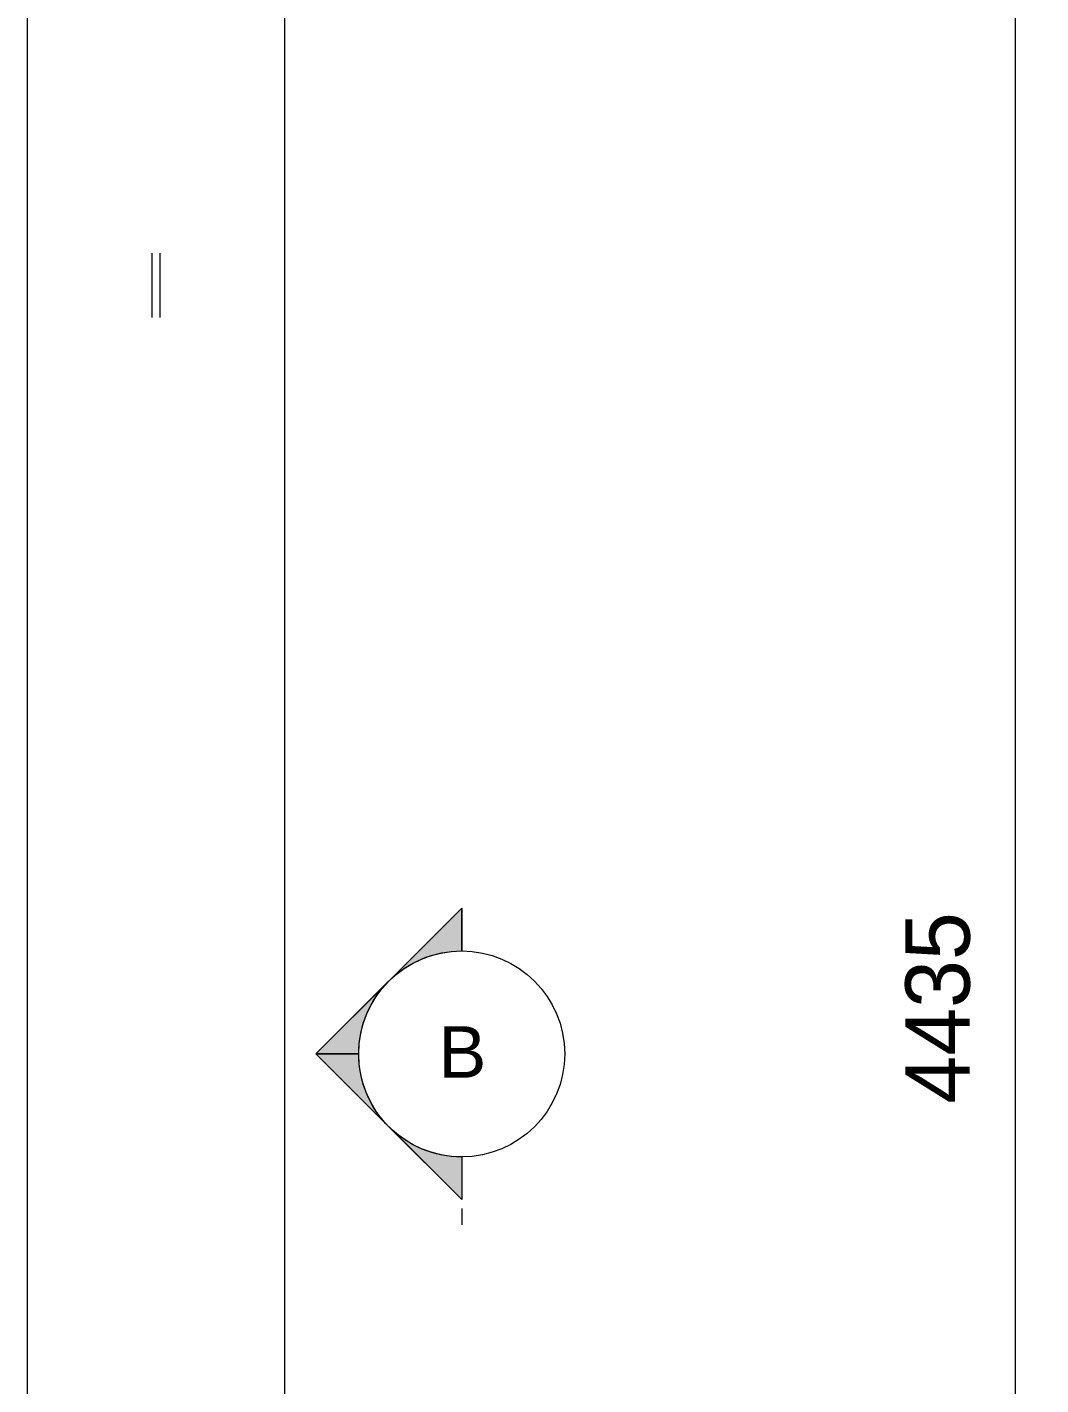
# Model space of a CAD drawing. Header units: millimetres. Extents: x -5792 to 12184, y -1888 to 8188.
# Drawn here: x -3315 to -1740, y 231 to 2341 of the extents above; entities that cross this region are included whole.
import ezdxf

# ---------------------------------------------------------------- set-up
doc = ezdxf.new("R2010")
doc.units = ezdxf.units.MM
for name, color, linetype, lineweight in [('A-ANNO-DIMS', 211, 'Continuous', 9), ('A-ANNO-DIMS-40', 211, 'Continuous', 9), ('A-GENM', 13, 'Continuous', 18), ('G-ANNO-SYMB', 111, 'Continuous', 9), ('S-COLS', 52, 'Continuous', 18)]:
    doc.layers.add(name, color=color, linetype=linetype, lineweight=lineweight)
doc.styles.add('Arial', font='arial.ttf', dxfattribs={"height": 80})
doc.styles.add('Nirmala UI Semilight', font='NirmalaS.ttf', dxfattribs={"height": 100})
doc.dimstyles.new('Arrow_Filled_-_2_5_NI_UI', dxfattribs={"dimscale": 304.8, "dimtxt": 104.736395, "dimasz": 0.262467, "dimexe": 0.131234, "dimexo": 0.0625, "dimgap": 0.131234, "dimtad": 1, "dimdec": 4, "dimzin": 0, "dimdsep": 46, "dimtxsty": 'Nirmala UI Semilight', "dimblk1": 'OBLIQUE', "dimblk2": 'OBLIQUE', "dimsah": 1, "dimcen": 0.09, "dimazin": 0, "dimtfac": 1, "dimtdec": 4, "dimtix": 1, "dimtmove": 0, "dimatfit": 3, "dimfxl": 0.131234, "dimfxlon": 1, "dimtvp": 1, "dimtolj": 1, "dimtzin": 0, "dimarcsym": 2})

# ---------------------------------------------------------------- blocks, each defined once
blk = doc.blocks.new('12_7Ø_ Lifting Insert_COLUMN - 12_9Ø Lifting insert-V1-Elevation Front')
at = {"layer": 'A-GENM', "flags": 128}
for points in [[(-3120.9, 1990), (-3120.9, 1990), (-3120.9, 1989.8), (-3120.9, 1989.6), (-3120.9, 1989.4), (-3120.9, 1989), (-3120.9, 1988.6), (-3120.9, 1988.1), (-3120.9, 1987.5), (-3120.9, 1986.8), (-3120.9, 1986.1), (-3120.9, 1985.2), (-3120.9, 1984.3), (-3120.9, 1983.4), (-3120.9, 1982.4), (-3120.9, 1981.3), (-3120.9, 1980.1), (-3120.9, 1978.9), (-3120.9, 1977.6), (-3120.9, 1976.2), (-3120.9, 1974.8), (-3120.9, 1973.4), (-3120.9, 1971.9), (-3120.9, 1970.3), (-3120.9, 1968.7), (-3120.9, 1967), (-3120.9, 1965.3), (-3120.9, 1963.6), (-3120.9, 1961.8), (-3120.9, 1960), (-3120.9, 1958.1), (-3120.9, 1956.2), (-3120.9, 1954.3), (-3120.9, 1952.4), (-3120.9, 1950.5), (-3120.9, 1948.5), (-3120.9, 1946.5), (-3120.9, 1944.5), (-3120.9, 1942.5), (-3120.9, 1940.5), (-3120.9, 1938.5), (-3120.9, 1936.5), (-3120.9, 1934.6), (-3120.9, 1932.6), (-3120.9, 1930.6), (-3120.9, 1928.6), (-3120.9, 1926.7), (-3120.9, 1924.8), (-3120.9, 1922.9), (-3120.9, 1921), (-3120.9, 1919.2), (-3120.9, 1917.4), (-3120.9, 1915.6), (-3120.9, 1913.9), (-3120.9, 1912.2), (-3120.9, 1910.6), (-3120.9, 1909), (-3120.9, 1907.4), (-3120.9, 1905.9), (-3120.9, 1904.5), (-3120.9, 1903.1), (-3120.9, 1901.8), (-3120.9, 1900.5), (-3120.9, 1899.4), (-3120.9, 1898.2), (-3120.9, 1897.2), (-3120.9, 1896.2), (-3120.9, 1895.2), (-3120.9, 1894.4), (-3120.9, 1893.6), (-3120.9, 1892.9), (-3120.9, 1892.3), (-3120.9, 1891.7), (-3120.9, 1891.2), (-3120.9, 1890.8), (-3120.9, 1890.5), (-3120.9, 1890.3), (-3120.9, 1890.1), (-3120.9, 1890), (-3120.9, 1890)], [(-3108.2, 1890), (-3108.2, 1890), (-3108.2, 1890.2), (-3108.2, 1890.4), (-3108.2, 1890.6), (-3108.2, 1891), (-3108.2, 1891.4), (-3108.2, 1891.9), (-3108.2, 1892.5), (-3108.2, 1893.2), (-3108.2, 1893.9), (-3108.2, 1894.8), (-3108.2, 1895.7), (-3108.2, 1896.6), (-3108.2, 1897.6), (-3108.2, 1898.7), (-3108.2, 1899.9), (-3108.2, 1901.1), (-3108.2, 1902.4), (-3108.2, 1903.8), (-3108.2, 1905.2), (-3108.2, 1906.6), (-3108.2, 1908.1), (-3108.2, 1909.7), (-3108.2, 1911.3), (-3108.2, 1913), (-3108.2, 1914.7), (-3108.2, 1916.4), (-3108.2, 1918.2), (-3108.2, 1920), (-3108.2, 1921.9), (-3108.2, 1923.8), (-3108.2, 1925.7), (-3108.2, 1927.6), (-3108.2, 1929.5), (-3108.2, 1931.5), (-3108.2, 1933.5), (-3108.2, 1935.5), (-3108.2, 1937.5), (-3108.2, 1939.5), (-3108.2, 1941.5), (-3108.2, 1943.5), (-3108.2, 1945.4), (-3108.2, 1947.4), (-3108.2, 1949.4), (-3108.2, 1951.4), (-3108.2, 1953.3), (-3108.2, 1955.2), (-3108.2, 1957.1), (-3108.2, 1959), (-3108.2, 1960.8), (-3108.2, 1962.6), (-3108.2, 1964.4), (-3108.2, 1966.1), (-3108.2, 1967.8), (-3108.2, 1969.4), (-3108.2, 1971), (-3108.2, 1972.6), (-3108.2, 1974.1), (-3108.2, 1975.5), (-3108.2, 1976.9), (-3108.2, 1978.2), (-3108.2, 1979.5), (-3108.2, 1980.6), (-3108.2, 1981.8), (-3108.2, 1982.8), (-3108.2, 1983.8), (-3108.2, 1984.8), (-3108.2, 1985.6), (-3108.2, 1986.4), (-3108.2, 1987.1), (-3108.2, 1987.7), (-3108.2, 1988.3), (-3108.2, 1988.8), (-3108.2, 1989.2), (-3108.2, 1989.5), (-3108.2, 1989.7), (-3108.2, 1989.9), (-3108.2, 1990), (-3108.2, 1990)]]:
    blk.add_lwpolyline(points, dxfattribs=at)
blk = doc.blocks.new('Detail View - M_Section Head - Filled SHOP DWG-1002450-Elevation Front')
at = {"layer": 'G-ANNO-SYMB'}
h = blk.add_hatch(color=256, dxfattribs=at)
edge = h.paths.add_edge_path()
edge.add_line((-2359, -250.4), (-2292.7, -250.4))
edge.add_arc((-2132.7, -250.4), 160, 180, 225)
edge.add_line((-2245.9, -363.5), (-2359, -250.4))
h = blk.add_hatch(color=256, dxfattribs=at)
edge = h.paths.add_edge_path()
edge.add_line((-1906.4, -250.4), (-2019.6, -363.5))
edge.add_arc((-2132.7, -250.4), 160, 315, 360)
edge.add_line((-1972.7, -250.4), (-1906.4, -250.4))
h = blk.add_hatch(color=256, dxfattribs=at)
edge = h.paths.add_edge_path()
edge.add_line((-2132.7, -476.7), (-2245.9, -363.5))
edge.add_arc((-2132.7, -250.4), 160, 225, 270)
edge.add_line((-2132.7, -410.4), (-2132.7, -476.7))
h = blk.add_hatch(color=256, dxfattribs=at)
edge = h.paths.add_edge_path()
edge.add_line((-2132.7, -476.7), (-2132.7, -410.4))
edge.add_arc((-2132.7, -250.4), 160, 270, 315)
edge.add_line((-2019.6, -363.5), (-2132.7, -476.7))
for p, q in [((-2132.7, -476.7), (-2359, -250.4)), ((-2292.7, -250.4), (-2359, -250.4)), ((-2359, -250.4), (-2245.9, -363.5)), ((-2292.7, -250.4), (-2359, -250.4)), ((-2132.7, -476.7), (-1906.4, -250.4)), ((-2019.6, -363.5), (-1906.4, -250.4)), ((-1972.7, -250.4), (-1906.4, -250.4)), ((-1906.4, -250.4), (-1972.7, -250.4)), ((-2245.9, -363.5), (-2132.7, -476.7)), ((-2132.7, -476.7), (-2019.6, -363.5)), ((-2132.7, -410.4), (-2132.7, -476.7)), ((-2132.7, -476.7), (-2132.7, -410.4))]:
    blk.add_line(p, q, dxfattribs=at)
for start, end in [(360, 180), (180, 360), (180, 225), (315, 0), (225, 270), (270, 315)]:
    blk.add_arc((-2132.7, -250.4), 160, start, end, dxfattribs=at)
blk = doc.blocks.new('DIMBLOCK30-Elevation Front')
at = {"layer": 'A-ANNO-DIMS-40'}
for p, q in [((-1780.2, 3040), (-1820.2, 3080)), ((-1780.2, 3040), (-1820.2, 3040)), ((-1780.2, 3040), (-1780.2, -1395)), ((-1780.2, 3040), (-1740.2, 3000)), ((-1780.2, 3040), (-1740.2, 3040)), ((-1780.2, -1395), (-1820.2, -1355)), ((-1780.2, -1395), (-1820.2, -1395)), ((-1780.2, -1395), (-1740.2, -1435)), ((-1780.2, -1395), (-1740.2, -1395))]:
    blk.add_line(p, q, dxfattribs=at)
at = {"layer": 'A-ANNO-DIMS-40', "color": 0, "insert": (-1950.6, 668.3), "char_height": 100, "width": 370.196, "attachment_point": 1, "rotation": 90, "line_spacing_factor": 1.142579, "style": 'Nirmala UI Semilight'}
blk.add_mtext('4435', dxfattribs=at)
blk = doc.blocks.new('_Oblique')
at = {"color": 0, "linetype": 'ByBlock', "lineweight": -2}
blk.add_line((-0.5, -0.5), (0.5, 0.5), dxfattribs=at)

msp = doc.modelspace()

# ---------------------------------------------------------------- linework, layer by layer
at = {"layer": 'G-ANNO-SYMB'}
msp.add_line((-2639.6735, 505.56682), (-2639.6735, 480.12719), dxfattribs=at)
at = {"layer": 'S-COLS'}
for p, q in [((-3314.5695, 3040), (-3314.5695, -1395)), ((-2914.5695, -340), (-2914.5695, 3040))]:
    msp.add_line(p, q, dxfattribs=at)

# ---------------------------------------------------------------- block references
at = {"layer": 'A-GENM'}
msp.add_blockref('12_7Ø_ Lifting Insert_COLUMN - 12_9Ø Lifting insert-V1-Elevation Front', (0, 0), dxfattribs=at)
at = {"layer": 'G-ANNO-SYMB', "extrusion": (0, 0, -1), "rotation": 90.00000000000038}
msp.add_blockref('Detail View - M_Section Head - Filled SHOP DWG-1002450-Elevation Front', (2389.2695, 2878.2886), dxfattribs=at)

# ---------------------------------------------------------------- texts
at = {"layer": 'G-ANNO-SYMB', "insert": (-2675.82667, 788.6339), "char_height": 80, "width": 92.99575, "attachment_point": 1, "style": 'Arial'}
msp.add_mtext('B', dxfattribs=at)

# ---------------------------------------------------------------- dimensions: what is measured, and where the dimension line sits
at = {"layer": 'A-ANNO-DIMS'}
dim = msp.add_linear_dim(base=(-1780.15756, -1395), p1=(-1820.15756, 3040), p2=(-1820.15756, -1395), angle=90, dimstyle='Arrow_Filled_-_2_5_NI_UI', override={"dimpost": '<>', "dimfxl": 4435}, dxfattribs=at)
dim.commit()
dim.dimension.update_dxf_attribs({"geometry": 'DIMBLOCK30-Elevation Front', "text_midpoint": (-1871.86607, 822.5)})

doc.saveas('drawing.dxf')
